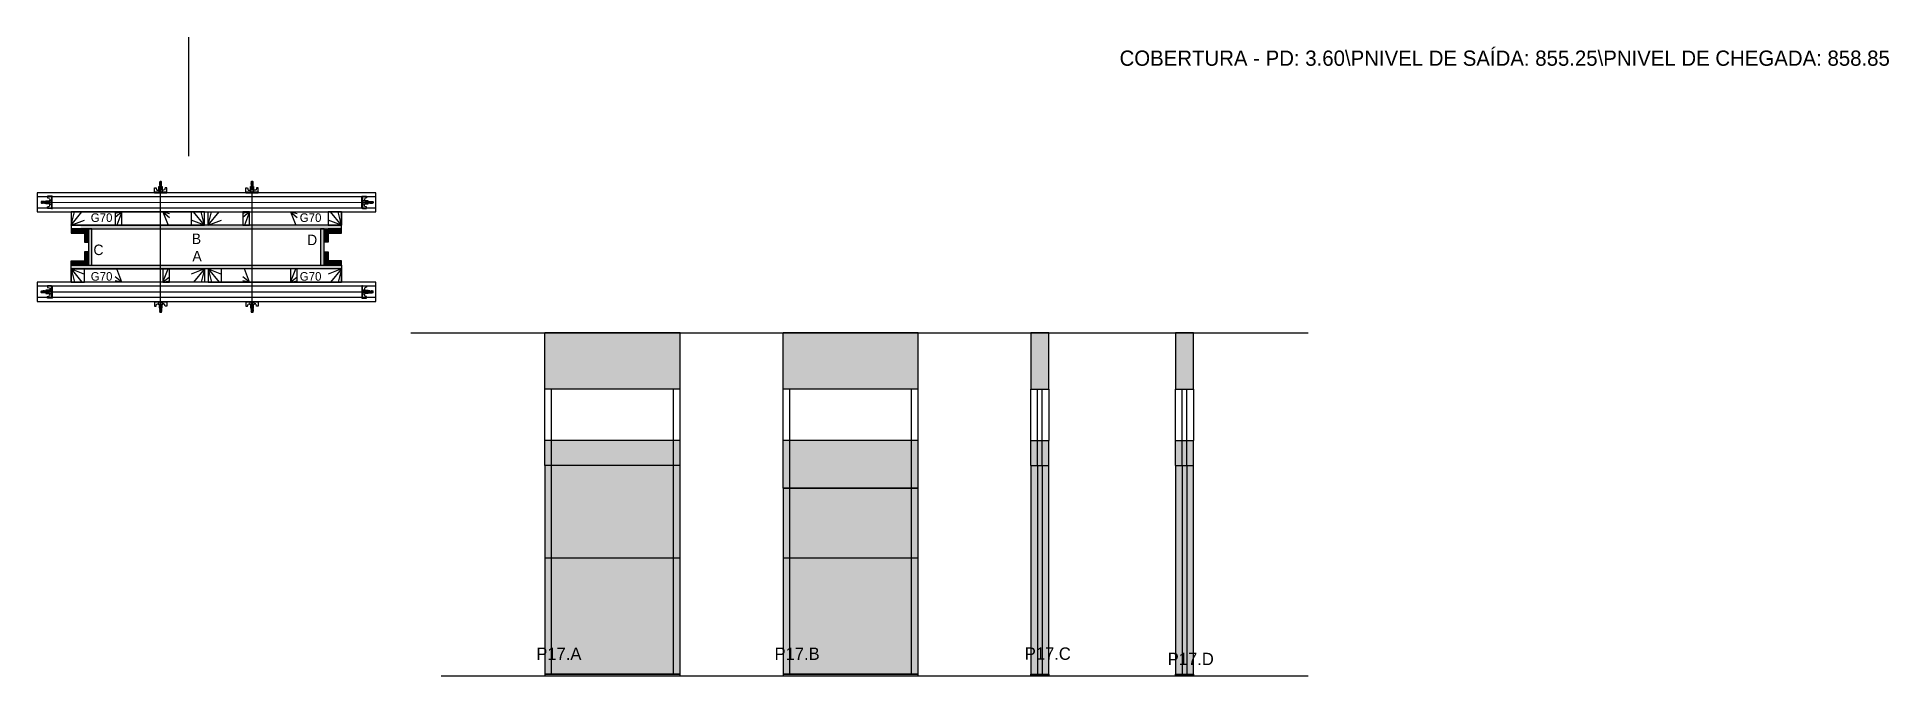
# Model space of a CAD drawing. Header units: metres. Extents: x 6042 to 7986, y 12394 to 13065.
import ezdxf

# ---------------------------------------------------------------- set-up
doc = ezdxf.new("R2010")
doc.units = ezdxf.units.M
for name, color, linetype in [('CHAPA', 7, 'Continuous'), ('COTA', 7, 'Continuous'), ('Hachura', 7, 'Continuous'), ('Madeira', 7, 'Continuous'), ('MEIO_PONT', 7, 'Continuous'), ('NOMENCLATURA', 7, 'Continuous'), ('Nível', 7, 'Continuous'), ('Painéis', 7, 'Continuous'), ('Perfil Metálico', 7, 'Continuous'), ('SARR_2.2x7', 7, 'Continuous'), ('SARRAFO', 7, 'Continuous'), ('Texto Seção', 7, 'Continuous'), ('TEXTO_GERAL', 7, 'Continuous')]:
    doc.layers.add(name, color=color, linetype=linetype)

msp = doc.modelspace()

# ---------------------------------------------------------------- hatches: boundary and pattern name
at = {"layer": 'COTA'}
h = msp.add_hatch(color=7, dxfattribs=at)
h.dxf.hatch_style = 1
h.paths.add_polyline_path([(6575.5, 12753.9), (6575.5, 12694.9), (6575.5, 12694.9), (6717.5, 12694.9), (6717.5, 12694.9), (6717.5, 12753.9), (6717.5, 12753.9), (6575.5, 12753.9)])
h = msp.add_hatch(color=7, dxfattribs=at)
h.dxf.hatch_style = 1
h.paths.add_polyline_path([(6967.5, 12753.9), (6825.5, 12753.9), (6825.5, 12753.9), (6825.5, 12694.9), (6825.5, 12694.9), (6967.5, 12694.9), (6967.5, 12694.9), (6967.5, 12753.9), (6967.5, 12753.9)])
h = msp.add_hatch(color=7, dxfattribs=at)
h.dxf.hatch_style = 1
h.paths.add_polyline_path([(7104.6, 12694.9), (7104.6, 12753.9), (7104.6, 12753.9), (7085.6, 12753.9), (7085.6, 12753.9), (7085.6, 12694.9), (7085.6, 12694.9), (7104.6, 12694.9), (7104.6, 12694.9)])
h = msp.add_hatch(color=7, dxfattribs=at)
h.dxf.hatch_style = 1
h.paths.add_polyline_path([(7256.5, 12694.9), (7256.5, 12753.9), (7256.5, 12753.9), (7237.5, 12753.9), (7237.5, 12753.9), (7237.5, 12694.9), (7237.5, 12694.9), (7256.5, 12694.9), (7256.5, 12694.9)])
at = {"layer": 'Hachura'}
h = msp.add_hatch(color=7, dxfattribs=at)
h.dxf.hatch_style = 1
h.paths.add_polyline_path([(6092.1, 12863.1), (6092.1, 12858.7), (6092.1, 12858.7), (6078.1, 12858.7), (6078.1, 12858.7), (6078.1, 12863.1), (6078.1, 12863.1), (6092.1, 12863.1)])
h = msp.add_hatch(color=7, dxfattribs=at)
h.dxf.hatch_style = 1
h.paths.add_polyline_path([(6362.1, 12863.1), (6362.1, 12867.1), (6362.1, 12867.1), (6088.1, 12867.1), (6088.1, 12867.1), (6088.1, 12863.1), (6088.1, 12863.1), (6362.1, 12863.1)])
h = msp.add_hatch(color=7, dxfattribs=at)
h.dxf.hatch_style = 1
h.paths.add_polyline_path([(6096.5, 12849.1), (6092.1, 12849.1), (6092.1, 12849.1), (6092.1, 12863.1), (6092.1, 12863.1), (6096.5, 12863.1), (6096.5, 12863.1), (6096.5, 12849.1)])
h = msp.add_hatch(color=7, dxfattribs=at)
h.dxf.hatch_style = 1
h.paths.add_polyline_path([(6096.5, 12825.1), (6100.1, 12825.1), (6100.1, 12825.1), (6100.1, 12863.1), (6100.1, 12863.1), (6096.5, 12863.1), (6096.5, 12863.1), (6096.5, 12825.1)])
h = msp.add_hatch(color=7, dxfattribs=at)
h.dxf.hatch_style = 1
h.paths.add_polyline_path([(6340.1, 12825.1), (6343.7, 12825.1), (6343.7, 12825.1), (6343.7, 12863.1), (6343.7, 12863.1), (6340.1, 12863.1), (6340.1, 12863.1), (6340.1, 12825.1)])
h = msp.add_hatch(color=7, dxfattribs=at)
h.dxf.hatch_style = 1
h.paths.add_polyline_path([(6343.7, 12849.1), (6348.1, 12849.1), (6348.1, 12849.1), (6348.1, 12863.1), (6348.1, 12863.1), (6343.7, 12863.1), (6343.7, 12863.1), (6343.7, 12849.1)])
h = msp.add_hatch(color=7, dxfattribs=at)
h.dxf.hatch_style = 1
h.paths.add_polyline_path([(6362.1, 12863.1), (6362.1, 12858.7), (6362.1, 12858.7), (6348.1, 12858.7), (6348.1, 12858.7), (6348.1, 12863.1), (6348.1, 12863.1), (6362.1, 12863.1)])
h = msp.add_hatch(color=7, dxfattribs=at)
h.dxf.hatch_style = 1
h.paths.add_polyline_path([(6096.5, 12825.1), (6092.1, 12825.1), (6092.1, 12825.1), (6092.1, 12839.1), (6092.1, 12839.1), (6096.5, 12839.1), (6096.5, 12839.1), (6096.5, 12825.1)])
h = msp.add_hatch(color=7, dxfattribs=at)
h.dxf.hatch_style = 1
h.paths.add_polyline_path([(6343.7, 12825.1), (6348.1, 12825.1), (6348.1, 12825.1), (6348.1, 12839.1), (6348.1, 12839.1), (6343.7, 12839.1), (6343.7, 12839.1), (6343.7, 12825.1)])
h = msp.add_hatch(color=7, dxfattribs=at)
h.dxf.hatch_style = 1
h.paths.add_polyline_path([(6092.1, 12825.1), (6092.1, 12829.5), (6092.1, 12829.5), (6078.1, 12829.5), (6078.1, 12829.5), (6078.1, 12825.1), (6078.1, 12825.1), (6092.1, 12825.1)])
h = msp.add_hatch(color=7, dxfattribs=at)
h.dxf.hatch_style = 1
h.paths.add_polyline_path([(6362.1, 12825.1), (6362.1, 12821.1), (6362.1, 12821.1), (6078.1, 12821.1), (6078.1, 12821.1), (6078.1, 12825.1), (6078.1, 12825.1), (6362.1, 12825.1)])
h = msp.add_hatch(color=7, dxfattribs=at)
h.dxf.hatch_style = 1
h.paths.add_polyline_path([(6348.1, 12825.1), (6348.1, 12829.5), (6348.1, 12829.5), (6362.1, 12829.5), (6362.1, 12829.5), (6362.1, 12825.1), (6362.1, 12825.1), (6348.1, 12825.1)])
h = msp.add_hatch(color=7, dxfattribs=at)
h.dxf.hatch_style = 1
h.paths.add_polyline_path([(6717.5, 12517.9), (6717.5, 12640.9), (6717.5, 12640.9), (6575.5, 12640.9), (6575.5, 12640.9), (6575.5, 12517.9), (6575.5, 12517.9), (6717.5, 12517.9)])
h = msp.add_hatch(color=7, dxfattribs=at)
h.dxf.hatch_style = 1
h.paths.add_polyline_path([(6967.5, 12393.9), (6967.5, 12640.9), (6967.5, 12640.9), (6825.5, 12640.9), (6825.5, 12640.9), (6825.5, 12393.9), (6825.5, 12393.9), (6967.5, 12393.9)])
h = msp.add_hatch(color=7, dxfattribs=at)
h.dxf.hatch_style = 1
h.paths.add_polyline_path([(7104.6, 12393.9), (7104.6, 12640.9), (7104.6, 12640.9), (7085.6, 12640.9), (7085.6, 12640.9), (7085.6, 12393.9), (7085.6, 12393.9), (7104.6, 12393.9)])
h = msp.add_hatch(color=7, dxfattribs=at)
h.dxf.hatch_style = 1
h.paths.add_polyline_path([(7256.5, 12393.9), (7256.5, 12640.9), (7256.5, 12640.9), (7237.5, 12640.9), (7237.5, 12640.9), (7237.5, 12393.9), (7237.5, 12393.9), (7256.5, 12393.9)])
h = msp.add_hatch(color=7, dxfattribs=at)
h.dxf.hatch_style = 1
h.paths.add_polyline_path([(6717.5, 12517.9), (6575.5, 12517.9), (6575.5, 12517.9), (6575.5, 12393.9), (6575.5, 12393.9), (6717.5, 12393.9), (6717.5, 12393.9), (6717.5, 12517.9)])

# ---------------------------------------------------------------- linework, layer by layer
at = {"layer": 'CHAPA', "color": 7, "lineweight": 25}
for points in [[(6362.1, 12863.1), (6362.1, 12867.1), (6078.1, 12867.1), (6078.1, 12863.1)], [(6096.5, 12825.1), (6100.1, 12825.1), (6100.1, 12863.1), (6096.5, 12863.1)], [(6340.1, 12825.1), (6343.7, 12825.1), (6343.7, 12863.1), (6340.1, 12863.1)], [(6362.1, 12825.1), (6362.1, 12821.1), (6078.1, 12821.1), (6078.1, 12825.1)]]:
    msp.add_lwpolyline(points, close=True, dxfattribs=at)
at = {"layer": 'COTA', "color": 7, "lineweight": 25}
for p, q in [((6717.5, 12753.9), (6575.5, 12753.9)), ((6575.5, 12694.9), (6575.5, 12753.9)), ((6717.5, 12694.9), (6717.5, 12753.9)), ((6967.5, 12753.9), (6825.5, 12753.9)), ((6825.5, 12694.9), (6825.5, 12753.9)), ((6967.5, 12694.9), (6967.5, 12753.9))]:
    msp.add_line(p, q, dxfattribs=at)
for points in [[(7104.6, 12694.9), (7104.6, 12753.9), (7085.6, 12753.9), (7085.6, 12694.9)], [(7256.5, 12694.9), (7256.5, 12753.9), (7237.5, 12753.9), (7237.5, 12694.9)]]:
    msp.add_lwpolyline(points, dxfattribs=at)
at = {"layer": 'Defpoints', "color": 7, "lineweight": 25}
msp.add_line((6201.7, 12939.6), (6201.7, 13064.6), dxfattribs=at)
at = {"layer": 'Hachura', "color": 7, "lineweight": 25}
for p, q in [((6171.7, 12912.5), (6171.1, 12912.2)), ((6171.1, 12911.9), (6172.3, 12912.5)), ((6173.2, 12912.1), (6171.1, 12911)), ((6171.1, 12910.8), (6173.3, 12911.9)), ((6173.2, 12910.9), (6171.1, 12909.8)), ((6171.1, 12909.6), (6173.3, 12910.7)), ((6173.2, 12909.8), (6171.1, 12908.7)), ((6171.1, 12908.5), (6173.3, 12909.5)), ((6171.2, 12912.5), (6171.5, 12912.8)), ((6171.5, 12912.5), (6171.2, 12912.4)), ((6171.2, 12912.4), (6171.2, 12912.5)), ((6171.2, 12911.9), (6172.5, 12912.5)), ((6171.2, 12912.5), (6173.2, 12912.5)), ((6173.2, 12912.2), (6171.2, 12911.2)), ((6173.2, 12912.2), (6171.2, 12911.2)), ((6171.2, 12911.9), (6171.2, 12911.2)), ((6171.2, 12910.7), (6173.2, 12911.7)), ((6173.2, 12911), (6171.2, 12910.1)), ((6171.2, 12910.1), (6171.2, 12910.7)), ((6171.2, 12909.5), (6173.2, 12910.5)), ((6173.2, 12909.9), (6171.2, 12908.9)), ((6171.2, 12909.3), (6171.2, 12909.5)), ((6171.2, 12909.3), (6171.2, 12908.9)), ((6171.2, 12908.4), (6173.2, 12909.3)), ((6173.2, 12908.7), (6171.2, 12907.7)), ((6172.8, 12912.8), (6171.5, 12912.8)), ((6173.2, 12912.5), (6172.8, 12912.8)), ((6173.2, 12912.2), (6173.2, 12912.5)), ((6173.2, 12912.5), (6173.2, 12912.5)), ((6173.2, 12911), (6173.2, 12911.7)), ((6173.2, 12909.9), (6173.2, 12910.5)), ((6173.2, 12910.3), (6173.2, 12910.5)), ((6173.2, 12908.7), (6173.2, 12909.3)), ((6267.7, 12912.5), (6267.1, 12912.2)), ((6267.1, 12911.9), (6268.3, 12912.5)), ((6269.2, 12912.1), (6267.1, 12911)), ((6267.1, 12910.8), (6269.3, 12911.9)), ((6269.2, 12910.9), (6267.1, 12909.8)), ((6267.1, 12909.6), (6269.3, 12910.7)), ((6269.2, 12909.8), (6267.1, 12908.7)), ((6267.1, 12908.5), (6269.3, 12909.5)), ((6267.2, 12912.5), (6267.5, 12912.8)), ((6267.5, 12912.5), (6267.2, 12912.4)), ((6267.2, 12912.4), (6267.2, 12912.5)), ((6267.2, 12911.9), (6268.5, 12912.5)), ((6267.2, 12912.5), (6269.2, 12912.5)), ((6269.2, 12912.2), (6267.2, 12911.2)), ((6269.2, 12912.2), (6267.2, 12911.2)), ((6267.2, 12911.9), (6267.2, 12911.2)), ((6267.2, 12910.7), (6269.2, 12911.7)), ((6269.2, 12911), (6267.2, 12910.1)), ((6267.2, 12910.1), (6267.2, 12910.7)), ((6267.2, 12909.5), (6269.2, 12910.5)), ((6269.2, 12909.9), (6267.2, 12908.9)), ((6267.2, 12909.3), (6267.2, 12909.5)), ((6267.2, 12909.3), (6267.2, 12908.9)), ((6267.2, 12908.4), (6269.2, 12909.3)), ((6269.2, 12908.7), (6267.2, 12907.7)), ((6268.8, 12912.8), (6267.5, 12912.8)), ((6269.2, 12912.5), (6268.8, 12912.8)), ((6269.2, 12912.2), (6269.2, 12912.5)), ((6269.2, 12912.5), (6269.2, 12912.5)), ((6269.2, 12911), (6269.2, 12911.7)), ((6269.2, 12909.9), (6269.2, 12910.5)), ((6269.2, 12910.3), (6269.2, 12910.5)), ((6269.2, 12908.7), (6269.2, 12909.3)), ((6047, 12892.1), (6046.6, 12891.8)), ((6046.6, 12891.8), (6046.6, 12890.5)), ((6047, 12890.2), (6046.6, 12890.5)), ((6047.3, 12892.1), (6047, 12892.1)), ((6047, 12892.1), (6047, 12892.1)), ((6047, 12890.2), (6047, 12892.1)), ((6047.6, 12890.2), (6047, 12891.4)), ((6047.5, 12890.1), (6047, 12891.2)), ((6047, 12890.7), (6047.3, 12890)), ((6047, 12890.4), (6047.1, 12890.2)), ((6047.1, 12890.2), (6047, 12890.2)), ((6047.3, 12892.1), (6048.3, 12890.2)), ((6047.3, 12892.1), (6048.3, 12890.2)), ((6047.4, 12892.2), (6048.5, 12890)), ((6048.7, 12890.1), (6047.6, 12892.2)), ((6047.6, 12891.1), (6390.3, 12891)), ((6047.6, 12890.2), (6048.3, 12890.2)), ((6048.5, 12892.1), (6047.8, 12892.1)), ((6048.8, 12890.2), (6047.8, 12892.1)), ((6048.5, 12892.2), (6049.6, 12890)), ((6048.5, 12892.1), (6049.4, 12890.2)), ((6049.9, 12890.1), (6048.8, 12892.2)), ((6049.4, 12890.2), (6048.8, 12890.2)), ((6049.6, 12892.1), (6049, 12892.1)), ((6049.9, 12890.2), (6049, 12892.1)), ((6049.2, 12892.1), (6049, 12892.1)), ((6049.6, 12892.1), (6050.6, 12890.2)), ((6049.7, 12892.2), (6050.8, 12890)), ((6051, 12890.1), (6049.9, 12892.2)), ((6050.1, 12890.2), (6049.9, 12890.2)), ((6050.8, 12892.1), (6050.1, 12892.1)), ((6051.1, 12890.2), (6050.1, 12892.1)), ((6050.1, 12890.2), (6050.6, 12890.2)), ((6050.8, 12892.1), (6051.7, 12890.2)), ((6051.7, 12890.9), (6051.1, 12892.2)), ((6051.1, 12890.2), (6051.7, 12890.2)), ((6051.7, 12891.2), (6051.3, 12892.1)), ((6051.7, 12892.1), (6051.3, 12892.1)), ((6051.7, 12889.4), (6051.7, 12892.7)), ((6051.7, 12892.7), (6055, 12892.7)), ((6051.7, 12891.7), (6055, 12891.7)), ((6051.7, 12890.2), (6055, 12890.2)), ((6055, 12889.4), (6051.7, 12889.4)), ((6051.8, 12889.4), (6051.8, 12892.7)), ((6058.4, 12897.5), (6053.3, 12897.5)), ((6053.3, 12897.5), (6053.3, 12895.8)), ((6053.3, 12895.8), (6055.5, 12895.3)), ((6055, 12893), (6055, 12889.1)), ((6057.5, 12893), (6055, 12893)), ((6055, 12889.1), (6055, 12889.4)), ((6055, 12889.1), (6055, 12889.4)), ((6055, 12889.1), (6057.5, 12889.1)), ((6057.5, 12891.4), (6055.5, 12891.4)), ((6055.5, 12890.9), (6057.5, 12890.9)), ((6055.7, 12894.9), (6055.7, 12893)), ((6055.7, 12887.2), (6055.7, 12889.1)), ((6057.5, 12897.5), (6057.5, 12884.6)), ((6057.5, 12897.5), (6057.5, 12892.4)), ((6057.5, 12897.4), (6058.5, 12897.4)), ((6057.5, 12897.2), (6058.5, 12897.2)), ((6057.5, 12896.8), (6058.5, 12896.8)), ((6057.5, 12896.4), (6058.5, 12896.4)), ((6057.5, 12895.5), (6058.5, 12895.5)), ((6057.5, 12894.1), (6058.5, 12894.1)), ((6057.5, 12891.1), (6057.5, 12893)), ((6057.5, 12892.4), (6057.5, 12891.7)), ((6057.5, 12891.1), (6058.4, 12891.1)), ((6057.9, 12892), (6057.7, 12892)), ((6057.7, 12890.1), (6058.1, 12890.1)), ((6058.3, 12892), (6057.9, 12892)), ((6058.4, 12884.6), (6058.4, 12897.5)), ((6058.4, 12885.6), (6058.4, 12893.4)), ((6165.7, 12901.9), (6165.7, 12906.2)), ((6165.7, 12906.2), (6167.4, 12906.2)), ((6178.6, 12901.9), (6165.7, 12901.9)), ((6165.7, 12901.9), (6165.7, 12901)), ((6165.7, 12901), (6178.6, 12901)), ((6165.8, 12902), (6165.8, 12901)), ((6166, 12902), (6166, 12901)), ((6166.4, 12902), (6166.4, 12901)), ((6166.6, 12901), (6174.4, 12901)), ((6166.8, 12902), (6166.8, 12901)), ((6167.4, 12906.2), (6167.9, 12904)), ((6167.7, 12902), (6167.7, 12901)), ((6168.2, 12903.7), (6170.2, 12903.7)), ((6169.1, 12902), (6169.1, 12901)), ((6174.1, 12904.5), (6170.2, 12904.5)), ((6170.2, 12904.5), (6170.2, 12901.9)), ((6170.2, 12904.5), (6170.4, 12904.5)), ((6170.2, 12904.5), (6170.4, 12904.5)), ((6170.4, 12907.7), (6173.8, 12907.7)), ((6170.4, 12907.7), (6173.8, 12907.7)), ((6170.4, 12904.5), (6170.4, 12907.7)), ((6171.2, 12908.4), (6171.2, 12907.7)), ((6171.2, 12907.7), (6171.2, 12904.5)), ((6171.2, 12901.8), (6171.2, 12901.4)), ((6171.9, 12903.9), (6171.9, 12901.9)), ((6172, 12907.7), (6173.3, 12908.4)), ((6172.1, 12776.3), (6172.1, 12908)), ((6172.1, 12901.9), (6174.1, 12901.9)), ((6172.1, 12901.9), (6172.1, 12901)), ((6172.3, 12907.7), (6173.2, 12908.2)), ((6172.4, 12901.9), (6172.4, 12903.9)), ((6172.8, 12907.7), (6172.8, 12904.5)), ((6173.4, 12901.9), (6172.8, 12901.9)), ((6173.1, 12901.6), (6173.1, 12901.8)), ((6173.1, 12901.2), (6173.1, 12901.6)), ((6173.2, 12907.7), (6173.2, 12908.2)), ((6178.6, 12901.9), (6173.4, 12901.9)), ((6173.8, 12907.7), (6173.8, 12904.5)), ((6174.1, 12901.9), (6174.1, 12904.5)), ((6176, 12903.7), (6174.1, 12903.7)), ((6175.2, 12902), (6175.2, 12901)), ((6176.9, 12906.2), (6176.3, 12904)), ((6176.6, 12902), (6176.6, 12901)), ((6178.6, 12906.2), (6176.9, 12906.2)), ((6177.4, 12902), (6177.4, 12901)), ((6177.9, 12902), (6177.9, 12901)), ((6178.2, 12902), (6178.2, 12901)), ((6178.4, 12902), (6178.4, 12901)), ((6178.6, 12901), (6178.6, 12906.2)), ((6261.7, 12901.9), (6261.7, 12906.2)), ((6261.7, 12906.2), (6263.4, 12906.2)), ((6274.6, 12901.9), (6261.7, 12901.9)), ((6261.7, 12901.9), (6261.7, 12901)), ((6261.7, 12901), (6274.6, 12901)), ((6261.8, 12902), (6261.8, 12901)), ((6262, 12902), (6262, 12901)), ((6262.4, 12902), (6262.4, 12901)), ((6262.6, 12901), (6270.4, 12901)), ((6262.8, 12902), (6262.8, 12901)), ((6263.4, 12906.2), (6263.9, 12904)), ((6263.7, 12902), (6263.7, 12901)), ((6264.2, 12903.7), (6266.2, 12903.7)), ((6265.1, 12902), (6265.1, 12901)), ((6270.1, 12904.5), (6266.2, 12904.5)), ((6266.2, 12904.5), (6266.2, 12901.9)), ((6266.2, 12904.5), (6266.4, 12904.5)), ((6266.2, 12904.5), (6266.4, 12904.5)), ((6266.4, 12907.7), (6269.8, 12907.7)), ((6266.4, 12907.7), (6269.8, 12907.7)), ((6266.4, 12904.5), (6266.4, 12907.7)), ((6267.2, 12908.4), (6267.2, 12907.7)), ((6267.2, 12907.7), (6267.2, 12904.5)), ((6267.2, 12901.8), (6267.2, 12901.4)), ((6267.9, 12903.9), (6267.9, 12901.9)), ((6268, 12907.7), (6269.3, 12908.4)), ((6268.1, 12776.3), (6268.1, 12908)), ((6268.1, 12901.9), (6270.1, 12901.9)), ((6268.1, 12901.9), (6268.1, 12901)), ((6268.3, 12907.7), (6269.2, 12908.2)), ((6268.4, 12901.9), (6268.4, 12903.9)), ((6268.8, 12907.7), (6268.8, 12904.5)), ((6269.4, 12901.9), (6268.8, 12901.9)), ((6269.1, 12901.6), (6269.1, 12901.8)), ((6269.1, 12901.2), (6269.1, 12901.6)), ((6269.2, 12907.7), (6269.2, 12908.2)), ((6274.6, 12901.9), (6269.4, 12901.9)), ((6269.8, 12907.7), (6269.8, 12904.5)), ((6270.1, 12901.9), (6270.1, 12904.5)), ((6272, 12903.7), (6270.1, 12903.7)), ((6271.2, 12902), (6271.2, 12901)), ((6272.9, 12906.2), (6272.3, 12904)), ((6272.6, 12902), (6272.6, 12901)), ((6274.6, 12906.2), (6272.9, 12906.2)), ((6273.4, 12902), (6273.4, 12901)), ((6273.9, 12902), (6273.9, 12901)), ((6274.2, 12902), (6274.2, 12901)), ((6274.4, 12902), (6274.4, 12901)), ((6274.6, 12901), (6274.6, 12906.2)), ((6383.3, 12884.6), (6383.3, 12897.5)), ((6383.3, 12897.5), (6388.4, 12897.5)), ((6384.2, 12897.3), (6383.3, 12897.3)), ((6384.2, 12897.1), (6383.3, 12897.1)), ((6384.2, 12896.8), (6383.3, 12896.8)), ((6384.2, 12896.3), (6383.3, 12896.3)), ((6384.2, 12895.5), (6383.3, 12895.5)), ((6384.2, 12894.1), (6383.3, 12894.1)), ((6383.3, 12885.5), (6383.3, 12893.4)), ((6384.2, 12891), (6383.3, 12891)), ((6383.4, 12892), (6383.9, 12892)), ((6384.1, 12890.1), (6383.6, 12890.1)), ((6383.9, 12892), (6384.1, 12892)), ((6384.2, 12897.5), (6384.2, 12884.6)), ((6384.2, 12897.5), (6384.2, 12892.3)), ((6384.2, 12891), (6384.2, 12893)), ((6384.2, 12893), (6386.8, 12893)), ((6384.2, 12892.3), (6384.2, 12891.7)), ((6384.2, 12891.3), (6386.2, 12891.3)), ((6386.2, 12890.8), (6384.2, 12890.8)), ((6386, 12894.9), (6386, 12893)), ((6388.4, 12895.8), (6386.2, 12895.2)), ((6386.8, 12893), (6386.8, 12889.1)), ((6390, 12892.7), (6386.8, 12892.7)), ((6390, 12891.7), (6386.8, 12891.7)), ((6390, 12890.1), (6386.8, 12890.1)), ((6386.8, 12889.4), (6390, 12889.4)), ((6386.8, 12889.1), (6386.8, 12889.4)), ((6386.8, 12889.1), (6386.8, 12889.4)), ((6388.4, 12897.5), (6388.4, 12895.8)), ((6389.9, 12889.4), (6389.9, 12892.7)), ((6390, 12889.4), (6390, 12892.7)), ((6390, 12890.9), (6390.6, 12892.2)), ((6391, 12892.1), (6390, 12890.1)), ((6390, 12891.2), (6390.4, 12892.1)), ((6390, 12892.1), (6390.4, 12892.1)), ((6390.6, 12890.1), (6390, 12890.1)), ((6390.6, 12890.1), (6391.6, 12892.1)), ((6390.7, 12890), (6391.8, 12892.2)), ((6392, 12892.1), (6390.9, 12890)), ((6391, 12892.1), (6391.6, 12892.1)), ((6392.1, 12892.1), (6391.2, 12890.1)), ((6391.6, 12890.1), (6391.2, 12890.1)), ((6391.6, 12890.1), (6391.8, 12890.1)), ((6391.8, 12890.1), (6392.8, 12892.1)), ((6391.9, 12890), (6392.9, 12892.2)), ((6392.1, 12892.1), (6392.8, 12892.1)), ((6393.2, 12892.1), (6392.1, 12890)), ((6393.3, 12892.1), (6392.3, 12890.1)), ((6392.3, 12890.1), (6393, 12890.1)), ((6392.6, 12892.1), (6392.8, 12892.1)), ((6393, 12890), (6394.1, 12892.2)), ((6393, 12890.1), (6393.9, 12892.1)), ((6393.3, 12892.1), (6393.9, 12892.1)), ((6394.4, 12892.1), (6393.3, 12890)), ((6394.4, 12892.1), (6393.5, 12890.1)), ((6394.4, 12892.1), (6393.5, 12890.1)), ((6394.1, 12890.1), (6393.5, 12890.1)), ((6394.1, 12890.1), (6394.8, 12891.4)), ((6394.2, 12890), (6394.8, 12891.2)), ((6394.4, 12892.1), (6394.8, 12892.1)), ((6394.8, 12890.7), (6394.4, 12890)), ((6394.8, 12890.4), (6394.6, 12890.1)), ((6394.6, 12890.1), (6394.8, 12890.1)), ((6394.8, 12892.1), (6394.8, 12892.1)), ((6394.8, 12892.1), (6395.1, 12891.7)), ((6394.8, 12890.1), (6394.8, 12892.1)), ((6394.8, 12890.1), (6395.1, 12890.5)), ((6395.1, 12891.7), (6395.1, 12890.5)), ((6053.3, 12886.3), (6055.5, 12886.9)), ((6053.3, 12884.6), (6053.3, 12886.3)), ((6057.5, 12884.6), (6053.3, 12884.6)), ((6057.5, 12888), (6058.4, 12888)), ((6057.5, 12886.6), (6058.5, 12886.6)), ((6057.5, 12885.8), (6058.5, 12885.8)), ((6057.5, 12885.3), (6058.5, 12885.3)), ((6057.5, 12885), (6058.5, 12885)), ((6057.5, 12884.7), (6058.5, 12884.7)), ((6057.5, 12884.6), (6058.4, 12884.6)), ((6384.2, 12888), (6383.3, 12888)), ((6384.2, 12886.6), (6383.3, 12886.6)), ((6384.2, 12885.7), (6383.3, 12885.7)), ((6384.2, 12885.3), (6383.3, 12885.3)), ((6384.2, 12884.9), (6383.3, 12884.9)), ((6384.2, 12884.7), (6383.3, 12884.7)), ((6384.2, 12884.6), (6383.3, 12884.6)), ((6386.8, 12889.1), (6384.2, 12889.1)), ((6384.2, 12884.6), (6388.4, 12884.6)), ((6386, 12887.2), (6386, 12889.1)), ((6388.4, 12886.3), (6386.2, 12886.8)), ((6388.4, 12884.6), (6388.4, 12886.3)), ((6047, 12798), (6046.6, 12797.6)), ((6046.6, 12796.3), (6046.6, 12797.6)), ((6047, 12796), (6046.6, 12796.3)), ((6047, 12797.4), (6047.3, 12798.1)), ((6047.5, 12798.1), (6047, 12796.9)), ((6047, 12797.7), (6047.1, 12798)), ((6047.1, 12798), (6047, 12798)), ((6047.6, 12798), (6047, 12796.7)), ((6047, 12798), (6047, 12796)), ((6047.3, 12796), (6047, 12796)), ((6047, 12796), (6047, 12796)), ((6047.3, 12796), (6048.3, 12798)), ((6047.3, 12796), (6048.3, 12798)), ((6047.4, 12796), (6048.5, 12798.1)), ((6048.7, 12798.1), (6047.6, 12795.9)), ((6047.6, 12798), (6048.3, 12798)), ((6047.6, 12797.1), (6390.3, 12797.1)), ((6048.8, 12798), (6047.8, 12796)), ((6048.5, 12796), (6047.8, 12796)), ((6048.5, 12796), (6049.6, 12798.1)), ((6048.5, 12796), (6049.4, 12798)), ((6049.9, 12798.1), (6048.8, 12795.9)), ((6049.4, 12798), (6048.8, 12798)), ((6049.9, 12798), (6049, 12796)), ((6049.6, 12796), (6049, 12796)), ((6049.2, 12796), (6049, 12796)), ((6049.6, 12796), (6050.6, 12798)), ((6049.7, 12796), (6050.8, 12798.1)), ((6051, 12798.1), (6049.9, 12795.9)), ((6050.1, 12798), (6049.9, 12798)), ((6050.1, 12798), (6050.6, 12798)), ((6051.1, 12798), (6050.1, 12796)), ((6050.8, 12796), (6050.1, 12796)), ((6050.8, 12796), (6051.7, 12798)), ((6051.1, 12798), (6051.7, 12798)), ((6051.7, 12797.2), (6051.1, 12795.9)), ((6051.7, 12796.9), (6051.3, 12796)), ((6051.7, 12796), (6051.3, 12796)), ((6051.7, 12798.7), (6051.7, 12795.4)), ((6055, 12798.7), (6051.7, 12798.7)), ((6051.7, 12798), (6055, 12798)), ((6051.7, 12796.4), (6055, 12796.4)), ((6051.7, 12795.4), (6055, 12795.4)), ((6051.8, 12798.7), (6051.8, 12795.4)), ((6057.5, 12803.5), (6053.3, 12803.5)), ((6053.3, 12803.5), (6053.3, 12801.8)), ((6053.3, 12801.8), (6055.5, 12801.2)), ((6053.3, 12792.3), (6055.5, 12792.9)), ((6053.3, 12790.6), (6053.3, 12792.3)), ((6055, 12795.1), (6055, 12799)), ((6055, 12799), (6057.5, 12799)), ((6055, 12799), (6055, 12798.7)), ((6055, 12799), (6055, 12798.7)), ((6057.5, 12795.1), (6055, 12795.1)), ((6055.5, 12797.3), (6057.5, 12797.3)), ((6057.5, 12796.7), (6055.5, 12796.7)), ((6055.7, 12800.9), (6055.7, 12799)), ((6055.7, 12793.2), (6055.7, 12795.1)), ((6057.5, 12790.6), (6057.5, 12803.5)), ((6057.5, 12803.5), (6058.4, 12803.5)), ((6057.5, 12803.4), (6058.5, 12803.4)), ((6057.5, 12803.2), (6058.5, 12803.2)), ((6057.5, 12802.8), (6058.5, 12802.8)), ((6057.5, 12802.4), (6058.5, 12802.4)), ((6057.5, 12801.5), (6058.5, 12801.5)), ((6057.5, 12800.1), (6058.4, 12800.1)), ((6057.5, 12797.1), (6057.5, 12795.1)), ((6057.5, 12797.1), (6058.4, 12797.1)), ((6057.5, 12795.8), (6057.5, 12796.4)), ((6057.5, 12790.6), (6057.5, 12795.8)), ((6057.5, 12794), (6058.5, 12794)), ((6057.5, 12792.6), (6058.5, 12792.6)), ((6057.7, 12798), (6058.1, 12798)), ((6057.9, 12796.1), (6057.7, 12796.1)), ((6058.3, 12796.1), (6057.9, 12796.1)), ((6058.4, 12803.5), (6058.4, 12790.6)), ((6058.4, 12802.6), (6058.4, 12794.7)), ((6383.3, 12803.5), (6383.3, 12790.6)), ((6384.2, 12803.5), (6383.3, 12803.5)), ((6384.2, 12803.4), (6383.3, 12803.4)), ((6384.2, 12803.2), (6383.3, 12803.2)), ((6384.2, 12802.8), (6383.3, 12802.8)), ((6383.3, 12802.6), (6383.3, 12794.8)), ((6384.2, 12802.4), (6383.3, 12802.4)), ((6384.2, 12801.5), (6383.3, 12801.5)), ((6384.2, 12800.1), (6383.3, 12800.1)), ((6384.2, 12797.1), (6383.3, 12797.1)), ((6384.2, 12794), (6383.3, 12794)), ((6384.2, 12792.6), (6383.3, 12792.6)), ((6383.4, 12796.1), (6383.9, 12796.1)), ((6384.1, 12798.1), (6383.6, 12798.1)), ((6383.9, 12796.1), (6384.1, 12796.1)), ((6384.2, 12790.6), (6384.2, 12803.5)), ((6384.2, 12803.5), (6388.4, 12803.5)), ((6386.8, 12799), (6384.2, 12799)), ((6386.2, 12797.3), (6384.2, 12797.3)), ((6384.2, 12797.1), (6384.2, 12795.1)), ((6384.2, 12796.8), (6386.2, 12796.8)), ((6384.2, 12795.8), (6384.2, 12796.4)), ((6384.2, 12790.6), (6384.2, 12795.8)), ((6384.2, 12795.1), (6386.8, 12795.1)), ((6386, 12801), (6386, 12799)), ((6386, 12793.2), (6386, 12795.1)), ((6388.4, 12801.9), (6386.2, 12801.3)), ((6388.4, 12792.3), (6386.2, 12792.9)), ((6386.8, 12795.1), (6386.8, 12799)), ((6386.8, 12799), (6386.8, 12798.8)), ((6386.8, 12799), (6386.8, 12798.8)), ((6386.8, 12798.8), (6390, 12798.8)), ((6390, 12798), (6386.8, 12798)), ((6390, 12796.4), (6386.8, 12796.4)), ((6390, 12795.4), (6386.8, 12795.4)), ((6388.4, 12803.5), (6388.4, 12801.9)), ((6388.4, 12790.6), (6388.4, 12792.3)), ((6389.9, 12798.8), (6389.9, 12795.4)), ((6390, 12798.8), (6390, 12795.4)), ((6390.6, 12798), (6390, 12798)), ((6391, 12796), (6390, 12798)), ((6390, 12797.2), (6390.6, 12795.9)), ((6390, 12797), (6390.4, 12796)), ((6390, 12796), (6390.4, 12796)), ((6390.6, 12798), (6391.6, 12796)), ((6390.7, 12798.1), (6391.8, 12795.9)), ((6392, 12796), (6390.9, 12798.1)), ((6391, 12796), (6391.6, 12796)), ((6391.6, 12798), (6391.2, 12798)), ((6392.1, 12796), (6391.2, 12798)), ((6391.6, 12798), (6391.8, 12798)), ((6391.8, 12798), (6392.8, 12796)), ((6391.9, 12798.1), (6392.9, 12795.9)), ((6393.2, 12796), (6392.1, 12798.1)), ((6392.1, 12796), (6392.8, 12796)), ((6392.3, 12798), (6393, 12798)), ((6393.3, 12796), (6392.3, 12798)), ((6392.6, 12796), (6392.8, 12796)), ((6393, 12798.1), (6394.1, 12795.9)), ((6393, 12798), (6393.9, 12796)), ((6394.4, 12796), (6393.3, 12798.1)), ((6393.3, 12796), (6393.9, 12796)), ((6394.4, 12796), (6393.5, 12798)), ((6394.1, 12798), (6393.5, 12798)), ((6394.4, 12796), (6393.5, 12798)), ((6394.1, 12798), (6394.8, 12796.7)), ((6394.2, 12798.1), (6394.8, 12797)), ((6394.8, 12797.5), (6394.4, 12798.1)), ((6394.4, 12796), (6394.8, 12796)), ((6394.8, 12797.7), (6394.6, 12798)), ((6394.6, 12798), (6394.8, 12798)), ((6394.8, 12798), (6395.1, 12797.7)), ((6394.8, 12798), (6394.8, 12796)), ((6394.8, 12796), (6395.1, 12796.4)), ((6394.8, 12796), (6394.8, 12796)), ((6395.1, 12796.4), (6395.1, 12797.7)), ((6058.4, 12790.6), (6053.3, 12790.6)), ((6057.5, 12791.8), (6058.5, 12791.8)), ((6057.5, 12791.3), (6058.5, 12791.3)), ((6057.5, 12791), (6058.5, 12791)), ((6057.5, 12790.7), (6058.5, 12790.7)), ((6165.7, 12787.1), (6178.6, 12787.1)), ((6165.7, 12786.2), (6165.7, 12787.1)), ((6178.6, 12786.2), (6165.7, 12786.2)), ((6165.7, 12786.2), (6165.7, 12781.9)), ((6165.7, 12781.9), (6167.4, 12781.9)), ((6165.8, 12786.2), (6165.8, 12787.1)), ((6166, 12786.2), (6166, 12787.1)), ((6166.4, 12786.2), (6166.4, 12787.1)), ((6166.6, 12787.1), (6174.5, 12787.1)), ((6166.8, 12786.2), (6166.8, 12787.1)), ((6167.4, 12781.9), (6167.9, 12784.1)), ((6167.7, 12786.2), (6167.7, 12787.1)), ((6168.3, 12784.4), (6170.2, 12784.4)), ((6169.1, 12786.2), (6169.1, 12787.1)), ((6170.2, 12783.6), (6170.2, 12786.2)), ((6174.1, 12783.6), (6170.2, 12783.6)), ((6170.2, 12783.6), (6170.5, 12783.6)), ((6170.2, 12783.6), (6170.5, 12783.6)), ((6170.5, 12783.6), (6170.5, 12780.4)), ((6170.5, 12780.4), (6173.8, 12780.4)), ((6170.5, 12780.4), (6173.8, 12780.4)), ((6171.1, 12779.7), (6173.3, 12778.6)), ((6173.2, 12778.3), (6171.1, 12779.4)), ((6171.1, 12778.5), (6173.3, 12777.4)), ((6173.2, 12777.2), (6171.1, 12778.3)), ((6171.1, 12777.3), (6173.3, 12776.3)), ((6173.2, 12776), (6171.1, 12777.1)), ((6171.1, 12776.2), (6172.3, 12775.6)), ((6171.7, 12775.6), (6171.1, 12775.9)), ((6171.2, 12786.3), (6171.2, 12786.7)), ((6171.2, 12780.4), (6171.2, 12783.6)), ((6171.2, 12779.7), (6171.2, 12780.4)), ((6173.2, 12779.4), (6171.2, 12780.4)), ((6171.2, 12779.7), (6173.2, 12778.8)), ((6171.2, 12778.8), (6171.2, 12779.2)), ((6173.2, 12778.3), (6171.2, 12779.2)), ((6171.2, 12778.8), (6171.2, 12778.6)), ((6171.2, 12778.6), (6173.2, 12777.6)), ((6171.2, 12778.1), (6171.2, 12777.4)), ((6173.2, 12777.1), (6171.2, 12778.1)), ((6171.2, 12777.4), (6173.2, 12776.4)), ((6173.2, 12775.9), (6171.2, 12776.9)), ((6171.2, 12776.3), (6171.2, 12776.9)), ((6173.2, 12775.9), (6171.2, 12776.9)), ((6171.2, 12776.3), (6172.5, 12775.6)), ((6171.5, 12775.6), (6171.2, 12775.7)), ((6171.2, 12775.7), (6171.2, 12775.6)), ((6171.2, 12775.6), (6171.6, 12775.3)), ((6171.2, 12775.6), (6173.2, 12775.6)), ((6172.8, 12775.3), (6171.6, 12775.3)), ((6171.9, 12784.2), (6171.9, 12786.2)), ((6172, 12780.4), (6173.3, 12779.7)), ((6172.1, 12786.2), (6172.1, 12787.1)), ((6172.1, 12786.2), (6174.1, 12786.2)), ((6172.3, 12780.4), (6173.2, 12779.9)), ((6172.4, 12786.2), (6172.4, 12784.2)), ((6173.4, 12786.2), (6172.8, 12786.2)), ((6172.8, 12780.4), (6172.8, 12783.6)), ((6173.2, 12775.6), (6172.8, 12775.3)), ((6173.1, 12786.9), (6173.1, 12786.5)), ((6173.1, 12786.5), (6173.1, 12786.3)), ((6173.2, 12780.4), (6173.2, 12779.9)), ((6173.2, 12779.4), (6173.2, 12778.8)), ((6173.2, 12778.3), (6173.2, 12777.6)), ((6173.2, 12777.8), (6173.2, 12777.6)), ((6173.2, 12777.1), (6173.2, 12776.4)), ((6173.2, 12775.9), (6173.2, 12775.6)), ((6173.2, 12775.6), (6173.2, 12775.6)), ((6178.6, 12786.2), (6173.4, 12786.2)), ((6173.8, 12780.4), (6173.8, 12783.6)), ((6174.1, 12786.2), (6174.1, 12783.6)), ((6176, 12784.4), (6174.1, 12784.4)), ((6175.2, 12786.2), (6175.2, 12787.1)), ((6176.9, 12781.9), (6176.3, 12784.1)), ((6176.6, 12786.2), (6176.6, 12787.1)), ((6178.6, 12781.9), (6176.9, 12781.9)), ((6177.4, 12786.2), (6177.4, 12787.1)), ((6177.9, 12786.2), (6177.9, 12787.1)), ((6178.2, 12786.2), (6178.2, 12787.1)), ((6178.4, 12786.2), (6178.4, 12787.1)), ((6178.6, 12787.1), (6178.6, 12782)), ((6261.7, 12787.1), (6274.6, 12787.1)), ((6261.7, 12786.2), (6261.7, 12787.1)), ((6274.6, 12786.2), (6261.7, 12786.2)), ((6261.7, 12786.2), (6261.7, 12781.9)), ((6261.7, 12781.9), (6263.4, 12781.9)), ((6261.8, 12786.2), (6261.8, 12787.1)), ((6262, 12786.2), (6262, 12787.1)), ((6262.4, 12786.2), (6262.4, 12787.1)), ((6262.6, 12787.1), (6270.5, 12787.1)), ((6262.8, 12786.2), (6262.8, 12787.1)), ((6263.4, 12781.9), (6263.9, 12784.1)), ((6263.7, 12786.2), (6263.7, 12787.1)), ((6264.3, 12784.4), (6266.2, 12784.4)), ((6265.1, 12786.2), (6265.1, 12787.1)), ((6266.2, 12783.6), (6266.2, 12786.2)), ((6270.1, 12783.6), (6266.2, 12783.6)), ((6266.2, 12783.6), (6266.5, 12783.6)), ((6266.2, 12783.6), (6266.5, 12783.6)), ((6266.5, 12783.6), (6266.5, 12780.4)), ((6266.5, 12780.4), (6269.8, 12780.4)), ((6266.5, 12780.4), (6269.8, 12780.4)), ((6267.1, 12779.7), (6269.3, 12778.6)), ((6269.2, 12778.3), (6267.1, 12779.4)), ((6267.1, 12778.5), (6269.3, 12777.4)), ((6269.2, 12777.2), (6267.1, 12778.3)), ((6267.1, 12777.3), (6269.3, 12776.3)), ((6269.2, 12776), (6267.1, 12777.1)), ((6267.1, 12776.2), (6268.3, 12775.6)), ((6267.7, 12775.6), (6267.1, 12775.9)), ((6267.2, 12786.3), (6267.2, 12786.7)), ((6267.2, 12780.4), (6267.2, 12783.6)), ((6267.2, 12779.7), (6267.2, 12780.4)), ((6269.2, 12779.4), (6267.2, 12780.4)), ((6267.2, 12779.7), (6269.2, 12778.8)), ((6267.2, 12778.8), (6267.2, 12779.2)), ((6269.2, 12778.3), (6267.2, 12779.2)), ((6267.2, 12778.8), (6267.2, 12778.6)), ((6267.2, 12778.6), (6269.2, 12777.6)), ((6267.2, 12778.1), (6267.2, 12777.4)), ((6269.2, 12777.1), (6267.2, 12778.1)), ((6267.2, 12777.4), (6269.2, 12776.4)), ((6269.2, 12775.9), (6267.2, 12776.9)), ((6267.2, 12776.3), (6267.2, 12776.9)), ((6269.2, 12775.9), (6267.2, 12776.9)), ((6267.2, 12776.3), (6268.5, 12775.6)), ((6267.5, 12775.6), (6267.2, 12775.7)), ((6267.2, 12775.7), (6267.2, 12775.6)), ((6267.2, 12775.6), (6267.6, 12775.3)), ((6267.2, 12775.6), (6269.2, 12775.6)), ((6268.8, 12775.3), (6267.6, 12775.3)), ((6267.9, 12784.2), (6267.9, 12786.2)), ((6268, 12780.4), (6269.3, 12779.7)), ((6268.1, 12786.2), (6268.1, 12787.1)), ((6268.1, 12786.2), (6270.1, 12786.2)), ((6268.3, 12780.4), (6269.2, 12779.9)), ((6268.4, 12786.2), (6268.4, 12784.2)), ((6269.4, 12786.2), (6268.8, 12786.2)), ((6268.8, 12780.4), (6268.8, 12783.6)), ((6269.2, 12775.6), (6268.8, 12775.3)), ((6269.1, 12786.9), (6269.1, 12786.5)), ((6269.1, 12786.5), (6269.1, 12786.3)), ((6269.2, 12780.4), (6269.2, 12779.9)), ((6269.2, 12779.4), (6269.2, 12778.8)), ((6269.2, 12778.3), (6269.2, 12777.6)), ((6269.2, 12777.8), (6269.2, 12777.6)), ((6269.2, 12777.1), (6269.2, 12776.4)), ((6269.2, 12775.9), (6269.2, 12775.6)), ((6269.2, 12775.6), (6269.2, 12775.6)), ((6274.6, 12786.2), (6269.4, 12786.2)), ((6269.8, 12780.4), (6269.8, 12783.6)), ((6270.1, 12786.2), (6270.1, 12783.6)), ((6272, 12784.4), (6270.1, 12784.4)), ((6271.2, 12786.2), (6271.2, 12787.1)), ((6272.9, 12781.9), (6272.3, 12784.1)), ((6272.6, 12786.2), (6272.6, 12787.1)), ((6274.6, 12781.9), (6272.9, 12781.9)), ((6273.4, 12786.2), (6273.4, 12787.1)), ((6273.9, 12786.2), (6273.9, 12787.1)), ((6274.2, 12786.2), (6274.2, 12787.1)), ((6274.4, 12786.2), (6274.4, 12787.1)), ((6274.6, 12787.1), (6274.6, 12782)), ((6384.2, 12791.8), (6383.3, 12791.8)), ((6384.2, 12791.3), (6383.3, 12791.3)), ((6384.2, 12791), (6383.3, 12791)), ((6384.2, 12790.8), (6383.3, 12790.8)), ((6383.3, 12790.6), (6388.4, 12790.6))]:
    msp.add_line(p, q, dxfattribs=at)
at = {"layer": 'Madeira', "color": 7, "lineweight": 25}
for p, q in [((6078.1, 12867.1), (6089.6, 12881.1)), ((6078.1, 12867.1), (6081.6, 12881.1)), ((6078.1, 12867.1), (6092.1, 12872.5)), ((6131.6, 12881.1), (6124.6, 12875.3)), ((6131.6, 12881.1), (6124.6, 12879.3)), ((6131.6, 12881.1), (6126.2, 12867.1)), ((6174.6, 12881.1), (6181.6, 12875.3)), ((6174.6, 12881.1), (6181.6, 12879.3)), ((6174.6, 12881.1), (6180.1, 12867.1)), ((6218.1, 12867.1), (6204.1, 12872.5)), ((6218.1, 12867.1), (6206.6, 12881.1)), ((6218.1, 12867.1), (6214.6, 12881.1)), ((6222.1, 12867.1), (6233.6, 12881.1)), ((6222.1, 12867.1), (6225.6, 12881.1)), ((6222.1, 12867.1), (6236.1, 12872.5)), ((6265.6, 12881.1), (6258.6, 12875.3)), ((6265.6, 12881.1), (6258.6, 12879.3)), ((6265.6, 12881.1), (6260.2, 12867.1)), ((6308.6, 12881.1), (6315.6, 12875.3)), ((6308.6, 12881.1), (6315.6, 12879.3)), ((6308.6, 12881.1), (6314.1, 12867.1)), ((6362.1, 12867.1), (6348.1, 12872.5)), ((6362.1, 12867.1), (6350.6, 12881.1)), ((6362.1, 12867.1), (6358.6, 12881.1)), ((6078.1, 12821.1), (6089.6, 12807.1)), ((6078.1, 12821.1), (6081.6, 12807.1)), ((6078.1, 12821.1), (6092.1, 12815.6)), ((6131.6, 12807.1), (6124.6, 12812.8)), ((6131.6, 12807.1), (6126.2, 12821.1)), ((6174.6, 12807.1), (6180.1, 12821.1)), ((6174.6, 12807.1), (6181.6, 12812.8)), ((6218.1, 12821.1), (6204.1, 12815.6)), ((6218.1, 12821.1), (6206.6, 12807.1)), ((6218.1, 12821.1), (6214.6, 12807.1)), ((6222.1, 12821.1), (6233.6, 12807.1)), ((6222.1, 12821.1), (6225.6, 12807.1)), ((6222.1, 12821.1), (6236.1, 12815.6)), ((6265.6, 12807.1), (6258.6, 12812.8)), ((6265.6, 12807.1), (6260.2, 12821.1)), ((6308.6, 12807.1), (6314.1, 12821.1)), ((6308.6, 12807.1), (6315.6, 12812.8)), ((6362.1, 12821.1), (6348.1, 12815.6)), ((6362.1, 12821.1), (6350.6, 12807.1)), ((6362.1, 12821.1), (6358.6, 12807.1)), ((6131.6, 12807.1), (6124.6, 12808.8)), ((6174.6, 12807.1), (6181.6, 12808.8)), ((6265.6, 12807.1), (6258.6, 12808.8)), ((6308.6, 12807.1), (6315.6, 12808.8))]:
    msp.add_line(p, q, dxfattribs=at)
for points in [[(6218.1, 12867.1), (6218.1, 12881.1), (6078.1, 12881.1), (6078.1, 12867.1)], [(6131.6, 12881.1), (6124.6, 12881.1), (6124.6, 12867.1), (6131.6, 12867.1)], [(6218.1, 12867.1), (6218.1, 12881.1), (6204.1, 12881.1), (6204.1, 12867.1)], [(6222.1, 12867.1), (6222.1, 12881.1), (6362.1, 12881.1), (6362.1, 12867.1)], [(6265.6, 12881.1), (6258.6, 12881.1), (6258.6, 12867.1), (6265.6, 12867.1)], [(6362.1, 12867.1), (6362.1, 12881.1), (6348.1, 12881.1), (6348.1, 12867.1)], [(6078.1, 12821.1), (6078.1, 12807.1), (6092.1, 12807.1), (6092.1, 12821.1)], [(6218.1, 12821.1), (6218.1, 12807.1), (6078.1, 12807.1), (6078.1, 12821.1)], [(6174.6, 12807.1), (6181.6, 12807.1), (6181.6, 12821.1), (6174.6, 12821.1)], [(6222.1, 12821.1), (6222.1, 12807.1), (6236.1, 12807.1), (6236.1, 12821.1)], [(6222.1, 12821.1), (6222.1, 12807.1), (6362.1, 12807.1), (6362.1, 12821.1)], [(6308.6, 12807.1), (6315.6, 12807.1), (6315.6, 12821.1), (6308.6, 12821.1)]]:
    msp.add_lwpolyline(points, close=True, dxfattribs=at)
at = {"layer": 'MEIO_PONT', "color": 7, "lineweight": 25}
for points in [[(6362.1, 12881.1), (6362.1, 12867.1), (6362.1, 12867.1), (6362.1, 12881.1)], [(6362.1, 12821.1), (6362.1, 12807.1), (6362.1, 12807.1), (6362.1, 12821.1)]]:
    msp.add_lwpolyline(points, close=True, dxfattribs=at)
at = {"layer": 'Nível', "color": 7, "lineweight": 25}
for p, q in [((6434.7, 12753.9), (7376.7, 12753.9)), ((6466.5, 12393.9), (7376.7, 12393.9))]:
    msp.add_line(p, q, dxfattribs=at)
at = {"layer": 'Painéis', "color": 7, "lineweight": 25}
for p, q in [((6717.5, 12694.9), (6575.5, 12694.9)), ((6575.5, 12640.9), (6575.5, 12694.9)), ((6717.5, 12640.9), (6717.5, 12694.9)), ((6967.5, 12694.9), (6825.5, 12694.9)), ((6825.5, 12640.9), (6825.5, 12694.9)), ((6967.5, 12640.9), (6967.5, 12694.9)), ((7085.6, 12640.9), (7085.6, 12694.9)), ((7085.6, 12694.9), (7104.6, 12694.9)), ((7104.6, 12694.9), (7104.6, 12640.9)), ((7237.5, 12640.9), (7237.5, 12694.9)), ((7237.5, 12694.9), (7256.5, 12694.9)), ((7256.5, 12694.9), (7256.5, 12640.9)), ((6717.5, 12640.9), (6575.5, 12640.9)), ((6717.5, 12640.9), (6575.5, 12640.9)), ((6575.5, 12614.9), (6575.5, 12640.9)), ((6717.5, 12614.9), (6717.5, 12640.9)), ((6967.5, 12640.9), (6825.5, 12640.9)), ((6825.5, 12590.9), (6825.5, 12640.9)), ((6967.5, 12590.9), (6967.5, 12640.9)), ((7085.6, 12640.9), (7104.6, 12640.9)), ((7085.6, 12614.9), (7085.6, 12640.9)), ((7104.6, 12614.9), (7104.6, 12640.9)), ((7237.5, 12640.9), (7256.5, 12640.9)), ((7237.5, 12614.9), (7237.5, 12640.9)), ((7256.5, 12614.9), (7256.5, 12640.9)), ((6575.5, 12614.9), (6575.5, 12393.9)), ((6717.5, 12614.9), (6575.5, 12614.9)), ((6717.5, 12614.9), (6575.5, 12614.9)), ((6717.5, 12393.9), (6717.5, 12614.9)), ((7085.6, 12614.9), (7085.6, 12395.9)), ((7085.6, 12614.9), (7104.6, 12614.9)), ((7104.6, 12395.9), (7104.6, 12614.9)), ((7237.5, 12614.9), (7237.5, 12395.9)), ((7237.5, 12614.9), (7256.5, 12614.9)), ((7256.5, 12395.9), (7256.5, 12614.9)), ((6825.5, 12590.9), (6825.5, 12393.9)), ((6825.5, 12590.9), (6967.5, 12590.9)), ((6967.5, 12590.9), (6825.5, 12590.9)), ((6967.5, 12590.9), (6825.5, 12590.9)), ((6967.5, 12590.9), (6825.5, 12590.9)), ((6883, 12590.9), (6910, 12590.9)), ((6967.5, 12393.9), (6967.5, 12590.9)), ((6575.5, 12517.9), (6717.5, 12517.9)), ((6825.5, 12517.9), (6967.5, 12517.9)), ((6575.5, 12395.9), (6717.5, 12395.9)), ((6825.5, 12395.9), (6967.5, 12395.9)), ((7085.6, 12395.9), (7104.6, 12395.9)), ((7237.5, 12395.9), (7256.5, 12395.9))]:
    msp.add_line(p, q, dxfattribs=at)
for points in [[(6717.5, 12395.9), (6575.5, 12395.9), (6575.5, 12393.9), (6717.5, 12393.9)], [(6967.5, 12395.9), (6825.5, 12395.9), (6825.5, 12393.9), (6967.5, 12393.9)], [(7085.6, 12395.9), (7104.6, 12395.9), (7104.6, 12393.9), (7085.6, 12393.9)], [(7237.5, 12395.9), (7256.5, 12395.9), (7256.5, 12393.9), (7237.5, 12393.9)]]:
    msp.add_lwpolyline(points, close=True, dxfattribs=at)
at = {"layer": 'Perfil Metálico', "color": 7, "lineweight": 25}
for p, q in [((6397.9, 12897), (6042.4, 12897)), ((6397.9, 12885), (6042.4, 12885)), ((6397.9, 12803.1), (6042.4, 12803.1)), ((6397.9, 12791.1), (6042.4, 12791.1))]:
    msp.add_line(p, q, dxfattribs=at)
for points in [[(6397.9, 12881.1), (6397.9, 12901.1), (6042.4, 12901), (6042.4, 12881)], [(6042.4, 12807.1), (6042.4, 12787.1), (6397.9, 12787.1), (6397.9, 12807.1)]]:
    msp.add_lwpolyline(points, close=True, dxfattribs=at)
at = {"layer": 'SARR_2.2x7', "color": 7, "lineweight": 25}
for p, q in [((6582.5, 12640.9), (6582.5, 12694.9)), ((6710.5, 12640.9), (6710.5, 12694.9)), ((6832.5, 12640.9), (6832.5, 12694.9)), ((6960.5, 12640.9), (6960.5, 12694.9)), ((7092.6, 12640.9), (7092.6, 12694.9)), ((7097.6, 12640.9), (7097.6, 12694.9)), ((7244.5, 12640.9), (7244.5, 12694.9)), ((7249.5, 12640.9), (7249.5, 12694.9)), ((6582.5, 12614.9), (6582.5, 12640.9)), ((6710.5, 12614.9), (6710.5, 12640.9)), ((6832.5, 12590.9), (6832.5, 12640.9)), ((6960.5, 12590.9), (6960.5, 12640.9)), ((7092.6, 12614.9), (7092.6, 12640.9)), ((7097.6, 12614.9), (7097.6, 12640.9)), ((7244.5, 12614.9), (7244.5, 12640.9)), ((7249.5, 12614.9), (7249.5, 12640.9)), ((6582.5, 12517.9), (6582.5, 12614.9)), ((6710.5, 12517.9), (6710.5, 12614.9)), ((7092.6, 12614.9), (7092.6, 12395.9)), ((7097.6, 12614.9), (7097.6, 12395.9)), ((7244.5, 12614.9), (7244.5, 12395.9)), ((7249.5, 12614.9), (7249.5, 12395.9)), ((6832.5, 12517.9), (6832.5, 12590.9)), ((6960.5, 12517.9), (6960.5, 12590.9)), ((6582.5, 12395.9), (6582.5, 12517.9)), ((6710.5, 12395.9), (6710.5, 12517.9)), ((6832.5, 12395.9), (6832.5, 12517.9)), ((6960.5, 12395.9), (6960.5, 12517.9)), ((6582.5, 12395.9), (6582.5, 12395.9)), ((6710.5, 12395.9), (6710.5, 12395.9)), ((6832.5, 12395.9), (6832.5, 12395.9)), ((6960.5, 12395.9), (6960.5, 12395.9))]:
    msp.add_line(p, q, dxfattribs=at)
at = {"layer": 'SARRAFO', "color": 7, "lineweight": 25}
for points in [[(6078.1, 12858.7), (6092.1, 12858.7), (6092.1, 12863.1), (6078.1, 12863.1)], [(6078.1, 12858.7), (6092.1, 12858.7), (6092.1, 12863.1), (6078.1, 12863.1)], [(6092.1, 12863.1), (6092.1, 12849.1), (6096.5, 12849.1), (6096.5, 12863.1)], [(6348.1, 12863.1), (6348.1, 12849.1), (6343.7, 12849.1), (6343.7, 12863.1)], [(6348.1, 12858.7), (6362.1, 12858.7), (6362.1, 12863.1), (6348.1, 12863.1)], [(6348.1, 12858.7), (6362.1, 12858.7), (6362.1, 12863.1), (6348.1, 12863.1)], [(6092.1, 12839.1), (6092.1, 12825.1), (6096.5, 12825.1), (6096.5, 12839.1)], [(6348.1, 12839.1), (6348.1, 12825.1), (6343.7, 12825.1), (6343.7, 12839.1)], [(6078.1, 12829.5), (6092.1, 12829.5), (6092.1, 12825.1), (6078.1, 12825.1)], [(6078.1, 12829.5), (6092.1, 12829.5), (6092.1, 12825.1), (6078.1, 12825.1)], [(6362.1, 12829.5), (6348.1, 12829.5), (6348.1, 12825.1), (6362.1, 12825.1)], [(6362.1, 12829.5), (6348.1, 12829.5), (6348.1, 12825.1), (6362.1, 12825.1)]]:
    msp.add_lwpolyline(points, close=True, dxfattribs=at)

# ---------------------------------------------------------------- texts
at = {"layer": 'NOMENCLATURA', "color": 7, "lineweight": 25}
msp.add_text('COBERTURA - PD: 3.60\\PNIVEL DE SAÍDA: 855.25\\PNIVEL DE CHEGADA: 858.85', height=16, dxfattribs=at).set_placement((7178.8, 13034.4))
at = {"layer": 'Texto Seção', "color": 7, "lineweight": 25}
for s, p in [('P17.A', (6566.5, 12410.7)), ('P17.B', (6816.6, 12410.7)), ('P17.C', (7079.3, 12410.8)), ('P17.D', (7229.4, 12405.2))]:
    msp.add_text(s, height=13, dxfattribs=at).set_placement(p)
at = {"layer": 'TEXTO_GERAL', "color": 7, "lineweight": 25}
for s, height, p in [('G70', 9, (6098.8, 12870.5)), ('G70', 9, (6318.2, 12870.5)), ('B', 11, (6204.8, 12847.3)), ('D', 11, (6325.9, 12846.1)), ('C', 11, (6101.6, 12835.7)), ('A', 11, (6205.5, 12829.1)), ('G70', 9, (6098.8, 12808.8)), ('G70', 9, (6318.2, 12808.8))]:
    msp.add_text(s, height=height, dxfattribs=at).set_placement(p)

doc.saveas('drawing.dxf')
